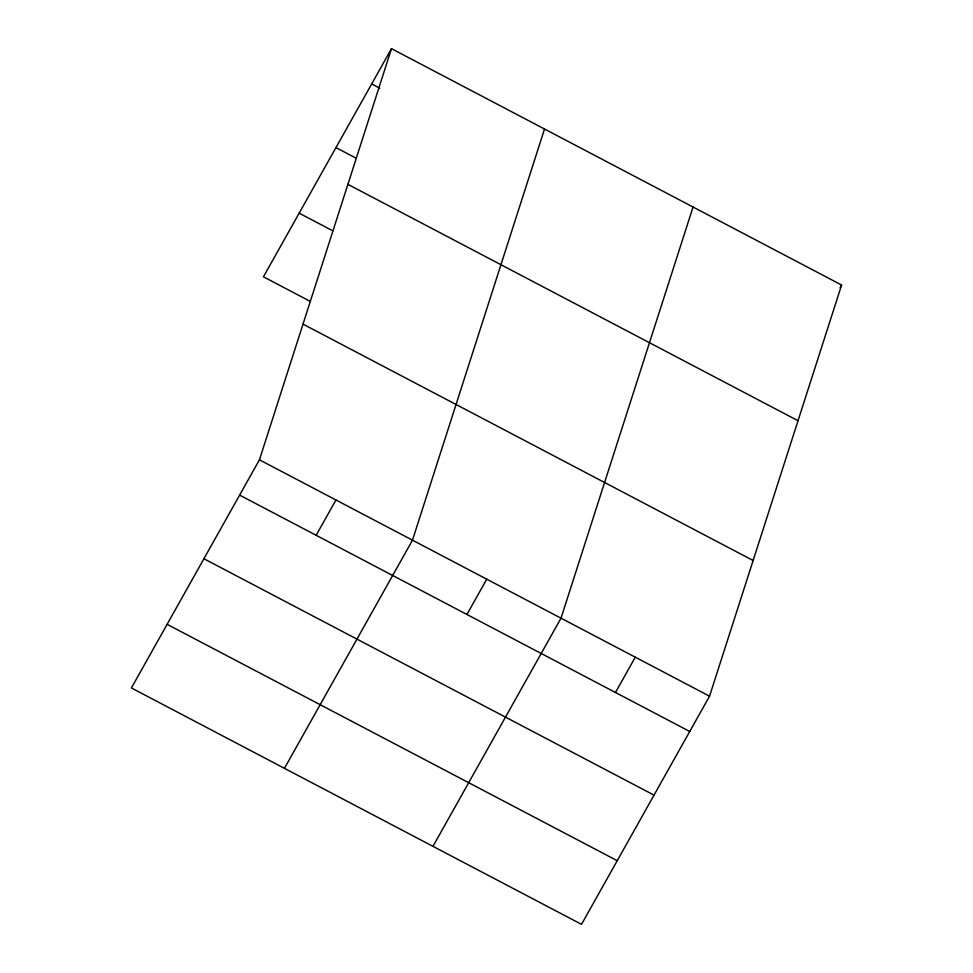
<?xml version="1.0" encoding="UTF-8"?>
<svg xmlns="http://www.w3.org/2000/svg" width="973" height="973" viewBox="0 0 973 973"><rect width="100%" height="100%" fill="white"/><g stroke="black" fill="none" stroke-linecap="round" stroke-linejoin="round"><path stroke-width="1.46" d="M259.438 459.803L391.487 48.65L841.596 285.04L709.548 696.194L581.513 924.35L131.404 687.96L259.438 459.803L709.548 696.194M544.527 129.02L412.479 540.173L284.444 768.329M693.056 207.03L561.007 618.183L432.973 846.34M391.487 48.65L263.452 276.806L310.436 301.484M316.152 535.284L335.953 499.988M466.943 614.474L486.743 579.178M840.137 287.655L841.596 285.04M615.471 692.484L635.284 657.189M371.674 83.946L379.738 88.178M335.965 147.592L356.094 158.161M347.908 184.335L798.018 420.725M299.161 213.16L332.73 230.783M303.017 324.118L753.126 560.509M239.626 495.099L689.748 731.489M203.916 558.745L654.026 795.136M167.113 624.313L617.235 860.704"/></g></svg>
